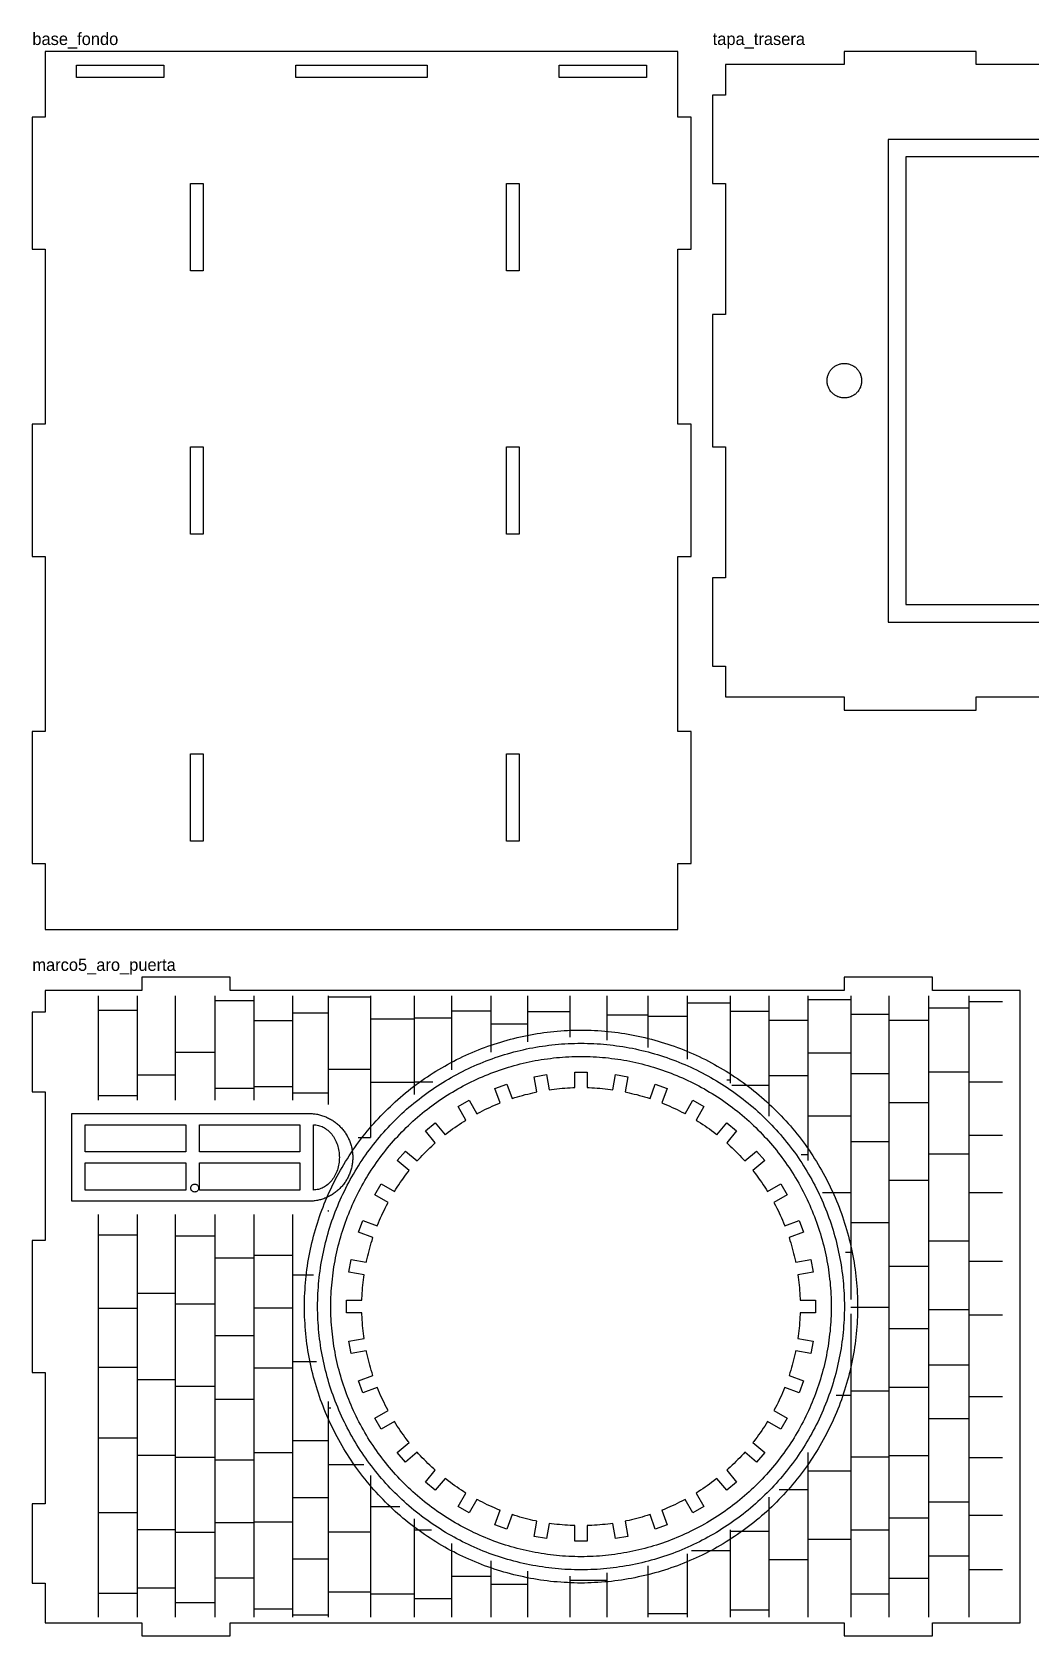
# Model space of a CAD drawing. Header units: millimetres. Extents: x 8 to 587, y 25 to 390.
# Drawn here: x 7.9 to 235.5, y 24.9 to 390.4 of the extents above; entities that cross this region are included whole.
import ezdxf

# ---------------------------------------------------------------- set-up
doc = ezdxf.new("R2010")
doc.units = ezdxf.units.MM
for name, color, linetype in [('CORTE', 1, 'Continuous'), ('ETIQUETAS', 3, 'Continuous'), ('GRABADO', 5, 'Continuous')]:
    doc.layers.add(name, color=color, linetype=linetype)

msp = doc.modelspace()

# ---------------------------------------------------------------- linework, layer by layer
at = {"layer": 'CORTE'}
for points in [[(10.94, 231.06), (7.94, 231.06), (7.94, 200.94), (10.94, 200.94), (10.94, 185.94), (155.06, 185.94), (155.06, 200.94), (158.06, 200.94), (158.06, 231.06), (155.06, 231.06), (155.06, 270.94), (158.06, 270.94), (158.06, 301.06), (155.06, 301.06), (155.06, 340.94), (158.06, 340.94), (158.06, 371.06), (155.06, 371.06), (155.06, 386.06), (10.94, 386.06), (10.94, 371.06), (7.94, 371.06), (7.94, 340.94), (10.94, 340.94), (10.94, 301.06), (7.94, 301.06), (7.94, 270.94), (10.94, 270.94), (10.94, 231.06)], [(18.06, 382.94), (37.94, 382.94), (37.94, 380.06), (18.06, 380.06), (18.06, 382.94)], [(97.94, 382.94), (97.94, 380.06), (68.06, 380.06), (68.06, 382.94), (97.94, 382.94)], [(147.94, 382.94), (147.94, 380.06), (128.06, 380.06), (128.06, 382.94), (147.94, 382.94)], [(44.06, 355.94), (46.94, 355.94), (46.94, 336.06), (44.06, 336.06), (44.06, 355.94)], [(116.06, 355.94), (118.94, 355.94), (118.94, 336.06), (116.06, 336.06), (116.06, 355.94)], [(193.19, 307.06), (193, 307.06), (192.81, 307.06), (192.61, 307.08), (192.42, 307.1), (192.23, 307.14), (192.04, 307.18), (191.86, 307.23), (191.67, 307.29), (191.49, 307.36), (191.32, 307.44), (191.14, 307.53), (190.97, 307.62), (190.81, 307.72), (190.65, 307.84), (190.5, 307.95), (190.35, 308.08), (190.21, 308.21), (190.08, 308.35), (189.95, 308.5), (189.84, 308.65), (189.72, 308.81), (189.62, 308.97), (189.53, 309.14), (189.44, 309.32), (189.36, 309.49), (189.29, 309.67), (189.23, 309.86), (189.18, 310.04), (189.14, 310.23), (189.1, 310.42), (189.08, 310.61), (189.06, 310.81), (189.06, 311), (189.06, 311.19), (189.08, 311.39), (189.1, 311.58), (189.14, 311.77), (189.18, 311.96), (189.23, 312.14), (189.29, 312.33), (189.36, 312.51), (189.44, 312.68), (189.53, 312.86), (189.62, 313.03), (189.72, 313.19), (189.84, 313.35), (189.95, 313.5), (190.08, 313.65), (190.21, 313.79), (190.35, 313.92), (190.5, 314.05), (190.65, 314.16), (190.81, 314.28), (190.97, 314.38), (191.14, 314.47), (191.32, 314.56), (191.49, 314.64), (191.67, 314.71), (191.86, 314.77), (192.04, 314.82), (192.23, 314.86), (192.42, 314.9), (192.61, 314.92), (192.81, 314.94), (193, 314.94), (193.19, 314.94), (193.39, 314.92), (193.58, 314.9), (193.77, 314.86), (193.96, 314.82), (194.14, 314.77), (194.33, 314.71), (194.51, 314.64), (194.68, 314.56), (194.86, 314.47), (195.03, 314.38), (195.19, 314.28), (195.35, 314.16), (195.5, 314.05), (195.65, 313.92), (195.79, 313.79), (195.92, 313.65), (196.05, 313.5), (196.16, 313.35), (196.28, 313.19), (196.38, 313.03), (196.47, 312.86), (196.56, 312.68), (196.64, 312.51), (196.71, 312.33), (196.77, 312.14), (196.82, 311.96), (196.86, 311.77), (196.9, 311.58), (196.92, 311.39), (196.94, 311.19), (196.94, 311), (196.94, 310.81), (196.92, 310.61), (196.9, 310.42), (196.86, 310.23), (196.82, 310.04), (196.77, 309.86), (196.71, 309.67), (196.64, 309.49), (196.56, 309.32), (196.47, 309.14), (196.38, 308.97), (196.28, 308.81), (196.16, 308.65), (196.05, 308.5), (195.92, 308.35), (195.79, 308.21), (195.65, 308.08), (195.5, 307.95), (195.35, 307.84), (195.19, 307.72), (195.03, 307.62), (194.86, 307.53), (194.68, 307.44), (194.51, 307.36), (194.33, 307.29), (194.14, 307.23), (193.96, 307.18), (193.77, 307.14), (193.58, 307.1), (193.39, 307.08), (193.19, 307.06)], [(44.06, 295.94), (46.94, 295.94), (46.94, 276.06), (44.06, 276.06), (44.06, 295.94)], [(116.06, 295.94), (118.94, 295.94), (118.94, 276.06), (116.06, 276.06), (116.06, 295.94)], [(44.06, 225.94), (46.94, 225.94), (46.94, 206.06), (44.06, 206.06), (44.06, 225.94)], [(116.06, 225.94), (118.94, 225.94), (118.94, 206.06), (116.06, 206.06), (116.06, 225.94)], [(7.94, 167.06), (7.94, 148.94), (10.94, 148.94), (10.94, 115.06), (7.94, 115.06), (7.94, 84.94), (10.94, 84.94), (10.94, 55.06), (7.94, 55.06), (7.94, 36.94), (10.94, 36.94), (10.94, 27.94), (32.94, 27.94), (32.94, 24.94), (53.06, 24.94), (53.06, 27.94), (192.94, 27.94), (192.94, 24.94), (213.06, 24.94), (213.06, 27.94), (233.06, 27.94), (233.06, 172.06), (213.06, 172.06), (213.06, 175.06), (192.94, 175.06), (192.94, 172.06), (53.06, 172.06), (53.06, 175.06), (32.94, 175.06), (32.94, 172.06), (10.94, 172.06), (10.94, 167.06), (7.94, 167.06)], [(129.94, 50.15), (129.33, 50.2), (128.72, 50.24), (128.11, 50.3), (127.5, 50.36), (126.89, 50.44), (126.28, 50.51), (125.75, 50.59), (125.14, 47.12), (122.3, 47.62), (122.91, 51.09), (122.66, 51.14), (122.06, 51.27), (121.46, 51.41), (120.87, 51.56), (120.27, 51.71), (119.68, 51.87), (119.09, 52.04), (118.5, 52.21), (117.92, 52.39), (117.28, 52.6), (116.08, 49.29), (113.37, 50.28), (114.57, 53.58), (114.46, 53.63), (113.89, 53.86), (113.32, 54.1), (112.76, 54.34), (112.2, 54.6), (111.65, 54.85), (111.1, 55.12), (110.55, 55.39), (110, 55.67), (109.46, 55.96), (109.29, 56.05), (107.53, 53), (105.03, 54.44), (106.79, 57.49), (106.28, 57.81), (105.77, 58.14), (105.25, 58.48), (104.75, 58.82), (104.24, 59.17), (103.75, 59.53), (103.25, 59.89), (102.76, 60.26), (102.28, 60.63), (102.02, 60.83), (99.75, 58.14), (97.55, 59.99), (99.81, 62.69), (99.46, 63), (99.01, 63.41), (98.56, 63.83), (98.12, 64.26), (97.69, 64.69), (97.26, 65.12), (96.83, 65.56), (96.41, 66.01), (96, 66.46), (95.69, 66.81), (92.99, 64.55), (91.14, 66.75), (93.83, 69.02), (93.63, 69.28), (93.26, 69.76), (92.89, 70.25), (92.53, 70.75), (92.17, 71.24), (91.82, 71.75), (91.48, 72.25), (91.14, 72.77), (90.81, 73.28), (90.49, 73.79), (87.44, 72.03), (86, 74.53), (89.05, 76.29), (88.96, 76.46), (88.67, 77), (88.39, 77.55), (88.12, 78.1), (87.85, 78.65), (87.6, 79.2), (87.34, 79.76), (87.1, 80.32), (86.86, 80.89), (86.63, 81.46), (86.58, 81.57), (83.28, 80.37), (82.29, 83.08), (85.6, 84.28), (85.39, 84.92), (85.21, 85.5), (85.04, 86.09), (84.87, 86.68), (84.71, 87.27), (84.56, 87.87), (84.41, 88.46), (84.27, 89.06), (84.14, 89.66), (84.09, 89.91), (80.62, 89.3), (80.12, 92.14), (83.59, 92.75), (83.51, 93.28), (83.44, 93.89), (83.36, 94.5), (83.3, 95.11), (83.24, 95.72), (83.2, 96.33), (83.15, 96.94), (83.12, 97.55), (83.09, 98.16), (83.08, 98.56), (79.56, 98.56), (79.56, 101.44), (83.08, 101.44), (83.09, 101.84), (83.12, 102.45), (83.15, 103.06), (83.2, 103.67), (83.24, 104.28), (83.3, 104.89), (83.36, 105.5), (83.44, 106.11), (83.51, 106.72), (83.59, 107.25), (80.12, 107.86), (80.62, 110.7), (84.09, 110.09), (84.14, 110.34), (84.27, 110.94), (84.41, 111.54), (84.56, 112.13), (84.71, 112.73), (84.87, 113.32), (85.04, 113.91), (85.21, 114.5), (85.39, 115.08), (85.6, 115.72), (82.29, 116.92), (83.28, 119.63), (86.58, 118.43), (86.63, 118.54), (86.86, 119.11), (87.1, 119.68), (87.34, 120.24), (87.6, 120.8), (87.85, 121.35), (88.12, 121.9), (88.39, 122.45), (88.67, 123), (88.96, 123.54), (89.05, 123.71), (86, 125.47), (87.44, 127.97), (90.49, 126.21), (90.81, 126.72), (91.14, 127.23), (91.48, 127.75), (91.82, 128.25), (92.17, 128.76), (92.53, 129.25), (92.89, 129.75), (93.26, 130.24), (93.63, 130.72), (93.83, 130.98), (91.14, 133.25), (92.99, 135.45), (95.69, 133.19), (96, 133.54), (96.41, 133.99), (96.83, 134.44), (97.26, 134.88), (97.69, 135.31), (98.12, 135.74), (98.56, 136.17), (99.01, 136.59), (99.46, 137), (99.81, 137.31), (97.55, 140.01), (99.75, 141.86), (102.02, 139.17), (102.28, 139.37), (102.76, 139.74), (103.25, 140.11), (103.75, 140.47), (104.24, 140.83), (104.75, 141.18), (105.25, 141.52), (105.77, 141.86), (106.28, 142.19), (106.79, 142.51), (105.03, 145.56), (107.53, 147), (109.29, 143.95), (109.46, 144.04), (110, 144.33), (110.55, 144.61), (111.1, 144.88), (111.65, 145.15), (112.2, 145.4), (112.76, 145.66), (113.32, 145.9), (113.89, 146.14), (114.46, 146.37), (114.57, 146.42), (113.37, 149.72), (116.08, 150.71), (117.28, 147.4), (117.92, 147.61), (118.5, 147.79), (119.09, 147.96), (119.68, 148.13), (120.27, 148.29), (120.87, 148.44), (121.46, 148.59), (122.06, 148.73), (122.66, 148.86), (122.91, 148.91), (122.3, 152.38), (125.14, 152.88), (125.75, 149.41), (126.28, 149.49), (126.89, 149.56), (127.5, 149.64), (128.11, 149.7), (128.72, 149.76), (129.33, 149.8), (129.94, 149.85), (130.55, 149.88), (131.16, 149.91), (131.56, 149.92), (131.56, 153.44), (134.44, 153.44), (134.44, 149.92), (134.84, 149.91), (135.45, 149.88), (136.06, 149.85), (136.67, 149.8), (137.28, 149.76), (137.89, 149.7), (138.5, 149.64), (139.11, 149.56), (139.72, 149.49), (140.25, 149.41), (140.86, 152.88), (143.7, 152.38), (143.09, 148.91), (143.34, 148.86), (143.94, 148.73), (144.54, 148.59), (145.13, 148.44), (145.73, 148.29), (146.32, 148.13), (146.91, 147.96), (147.5, 147.79), (148.08, 147.61), (148.72, 147.4), (149.92, 150.71), (152.63, 149.72), (151.43, 146.42), (151.54, 146.37), (152.11, 146.14), (152.68, 145.9), (153.24, 145.66), (153.8, 145.4), (154.35, 145.15), (154.9, 144.88), (155.45, 144.61), (156, 144.33), (156.54, 144.04), (156.71, 143.95), (158.47, 147), (160.97, 145.56), (159.21, 142.51), (159.72, 142.19), (160.23, 141.86), (160.75, 141.52), (161.25, 141.18), (161.76, 140.83), (162.25, 140.47), (162.75, 140.11), (163.24, 139.74), (163.72, 139.37), (163.98, 139.17), (166.25, 141.86), (168.45, 140.01), (166.19, 137.31), (166.54, 137), (166.99, 136.59), (167.44, 136.17), (167.88, 135.74), (168.31, 135.31), (168.74, 134.88), (169.17, 134.44), (169.59, 133.99), (170, 133.54), (170.31, 133.19), (173.01, 135.45), (174.86, 133.25), (172.17, 130.98), (172.37, 130.72), (172.74, 130.24), (173.11, 129.75), (173.47, 129.25), (173.83, 128.76), (174.18, 128.25), (174.52, 127.75), (174.86, 127.23), (175.19, 126.72), (175.51, 126.21), (178.56, 127.97), (180, 125.47), (176.95, 123.71), (177.04, 123.54), (177.33, 123), (177.61, 122.45), (177.88, 121.9), (178.15, 121.35), (178.4, 120.8), (178.66, 120.24), (178.9, 119.68), (179.14, 119.11), (179.37, 118.54), (179.42, 118.43), (182.72, 119.63), (183.71, 116.92), (180.4, 115.72), (180.61, 115.08), (180.79, 114.5), (180.96, 113.91), (181.13, 113.32), (181.29, 112.73), (181.44, 112.13), (181.59, 111.54), (181.73, 110.94), (181.86, 110.34), (181.91, 110.09), (185.38, 110.7), (185.88, 107.86), (182.41, 107.25), (182.49, 106.72), (182.56, 106.11), (182.64, 105.5), (182.7, 104.89), (182.76, 104.28), (182.8, 103.67), (182.85, 103.06), (182.88, 102.45), (182.91, 101.84), (182.92, 101.44), (186.44, 101.44), (186.44, 98.56), (182.92, 98.56), (182.91, 98.16), (182.88, 97.55), (182.85, 96.94), (182.8, 96.33), (182.76, 95.72), (182.7, 95.11), (182.64, 94.5), (182.56, 93.89), (182.49, 93.28), (182.41, 92.75), (185.88, 92.14), (185.38, 89.3), (181.91, 89.91), (181.86, 89.66), (181.73, 89.06), (181.59, 88.46), (181.44, 87.87), (181.29, 87.27), (181.13, 86.68), (180.96, 86.09), (180.79, 85.5), (180.61, 84.92), (180.4, 84.28), (183.71, 83.08), (182.72, 80.37), (179.42, 81.57), (179.37, 81.46), (179.14, 80.89), (178.9, 80.32), (178.66, 79.76), (178.4, 79.2), (178.15, 78.65), (177.88, 78.1), (177.61, 77.55), (177.33, 77), (177.04, 76.46), (176.95, 76.29), (180, 74.53), (178.56, 72.03), (175.51, 73.79), (175.19, 73.28), (174.86, 72.77), (174.52, 72.25), (174.18, 71.75), (173.83, 71.24), (173.47, 70.75), (173.11, 70.25), (172.74, 69.76), (172.37, 69.28), (172.17, 69.02), (174.86, 66.75), (173.01, 64.55), (170.31, 66.81), (170, 66.46), (169.59, 66.01), (169.17, 65.56), (168.74, 65.12), (168.31, 64.69), (167.88, 64.26), (167.44, 63.83), (166.99, 63.41), (166.54, 63), (166.19, 62.69), (168.45, 59.99), (166.25, 58.14), (163.98, 60.83), (163.72, 60.63), (163.24, 60.26), (162.75, 59.89), (162.25, 59.53), (161.76, 59.17), (161.25, 58.82), (160.75, 58.48), (160.23, 58.14), (159.72, 57.81), (159.21, 57.49), (160.97, 54.44), (158.47, 53), (156.71, 56.05), (156.54, 55.96), (156, 55.67), (155.45, 55.39), (154.9, 55.12), (154.35, 54.85), (153.8, 54.6), (153.24, 54.34), (152.68, 54.1), (152.11, 53.86), (151.54, 53.63), (151.43, 53.58), (152.63, 50.28), (149.92, 49.29), (148.72, 52.6), (148.08, 52.39), (147.5, 52.21), (146.91, 52.04), (146.32, 51.87), (145.73, 51.71), (145.13, 51.56), (144.54, 51.41), (143.94, 51.27), (143.34, 51.14), (143.09, 51.09), (143.7, 47.62), (140.86, 47.12), (140.25, 50.59), (139.72, 50.51), (139.11, 50.44), (138.5, 50.36), (137.89, 50.3), (137.28, 50.24), (136.67, 50.2), (136.06, 50.15), (135.45, 50.12), (134.84, 50.09), (134.44, 50.08), (134.44, 46.56), (131.56, 46.56), (131.56, 50.08), (131.16, 50.09), (130.55, 50.12), (129.94, 50.15)], [(20.06, 141.44), (42.94, 141.44), (42.94, 135.26), (20.06, 135.26), (20.06, 141.44)], [(68.94, 141.44), (68.94, 135.26), (46.06, 135.26), (46.06, 141.44), (68.94, 141.44)], [(72.87, 141.36), (73.16, 141.3), (73.44, 141.22), (73.72, 141.12), (74, 141.01), (74.27, 140.88), (74.53, 140.73), (74.8, 140.56), (75.05, 140.38), (75.29, 140.19), (75.53, 139.98), (75.76, 139.76), (75.98, 139.52), (76.2, 139.27), (76.4, 139), (76.59, 138.73), (76.77, 138.44), (76.94, 138.14), (77.09, 137.83), (77.24, 137.51), (77.37, 137.19), (77.49, 136.85), (77.59, 136.51), (77.68, 136.16), (77.76, 135.81), (77.83, 135.45), (77.88, 135.09), (77.91, 134.73), (77.93, 134.37), (77.94, 134), (77.93, 133.63), (77.91, 133.27), (77.88, 132.91), (77.83, 132.55), (77.76, 132.19), (77.68, 131.84), (77.59, 131.49), (77.49, 131.15), (77.37, 130.81), (77.24, 130.49), (77.09, 130.17), (76.94, 129.86), (76.77, 129.56), (76.59, 129.27), (76.4, 129), (76.2, 128.73), (75.98, 128.48), (75.76, 128.24), (75.53, 128.02), (75.29, 127.81), (75.05, 127.62), (74.8, 127.44), (74.53, 127.27), (74.27, 127.12), (74, 126.99), (73.72, 126.88), (73.44, 126.78), (73.16, 126.7), (72.87, 126.64), (72.58, 126.6), (72.29, 126.57), (72.06, 126.56), (72.06, 141.44), (72.29, 141.43), (72.58, 141.4), (72.87, 141.36)], [(42.94, 132.74), (42.94, 126.56), (20.06, 126.56), (20.06, 132.74), (42.94, 132.74)], [(46.06, 132.74), (68.94, 132.74), (68.94, 126.56), (46.06, 126.56), (46.06, 132.74)]]:
    msp.add_lwpolyline(points, close=True, dxfattribs=at)
msp.add_lwpolyline([(272.94, 383.06), (223.06, 383.06), (223.06, 386.06), (192.94, 386.06), (192.94, 383.06), (192.94, 383.06), (165.94, 383.06), (165.94, 376.06), (162.94, 376.06), (162.94, 355.94), (165.94, 355.94), (165.94, 326.06), (162.94, 326.06), (162.94, 295.94), (165.94, 295.94), (165.94, 266.06), (162.94, 266.06), (162.94, 245.94), (165.94, 245.94), (165.94, 238.94), (192.94, 238.94), (192.94, 235.94), (223.06, 235.94), (223.06, 238.94), (272.94, 238.94)], dxfattribs=at)
at = {"layer": 'GRABADO'}
for points in [[(203, 256), (403, 256), (403, 366), (203, 366), (203, 256)], [(207, 260), (399, 260), (399, 362), (207, 362), (207, 260)], [(23, 170.8), (23, 147)], [(31.9, 170.8), (31.9, 147)], [(40.51, 170.8), (40.51, 147)], [(49.57, 170.8), (49.57, 147)], [(49.57, 169.77), (58.48, 169.77)], [(58.48, 170.8), (58.48, 147)], [(67.28, 170.8), (67.28, 147)], [(75.43, 170.8), (75.43, 146.08)], [(75.43, 170.58), (85.02, 170.58)], [(85.02, 170.8), (85.02, 138.5)], [(94.97, 170.8), (94.97, 148.34)], [(103.48, 170.8), (103.48, 153.97)], [(112.45, 170.8), (112.45, 157.97)], [(120.84, 170.8), (120.84, 160.31)], [(130.49, 170.8), (130.49, 161.43)], [(138.9, 170.8), (138.9, 160.71)], [(148.21, 170.8), (148.21, 159.07)], [(157.18, 170.8), (157.18, 156.38)], [(157.18, 169.19), (167.01, 169.19)], [(167.01, 170.8), (167.01, 150.91)], [(175.77, 170.8), (175.77, 143.42)], [(184.65, 170.8), (184.65, 133.25)], [(184.65, 169.95), (194.49, 169.95)], [(194.49, 170.8), (194.49, 101.64)], [(203.15, 170.8), (203.15, 29.2)], [(212.14, 170.8), (212.14, 29.2)], [(221.39, 170.8), (221.39, 29.2)], [(221.39, 169.53), (229, 169.53)], [(23, 167.52), (31.9, 167.52)], [(58.48, 165.23), (67.28, 165.23)], [(67.28, 166.96), (75.43, 166.96)], [(85.02, 165.57), (94.97, 165.57)], [(94.97, 165.82), (103.48, 165.82)], [(103.48, 167.4), (112.45, 167.4)], [(120.84, 167.23), (130.49, 167.23)], [(138.9, 166.47), (148.21, 166.47)], [(148.21, 166.16), (157.18, 166.16)], [(167.01, 167.34), (175.77, 167.34)], [(175.77, 165.29), (184.65, 165.29)], [(194.49, 166.67), (203.15, 166.67)], [(203.15, 165.3), (212.14, 165.3)], [(212.14, 168.05), (221.39, 168.05)], [(133, 37), (132.23, 37), (131.45, 37.02), (130.68, 37.04), (129.91, 37.08), (129.14, 37.12), (128.37, 37.17), (127.59, 37.23), (126.82, 37.3), (126.06, 37.38), (125.29, 37.47), (124.52, 37.57), (123.76, 37.68), (122.99, 37.8), (122.23, 37.93), (121.47, 38.06), (120.71, 38.21), (119.95, 38.37), (119.2, 38.53), (118.44, 38.7), (117.69, 38.89), (116.94, 39.08), (116.2, 39.28), (115.45, 39.49), (114.71, 39.71), (113.97, 39.94), (113.24, 40.18), (112.51, 40.43), (111.78, 40.68), (111.05, 40.95), (110.33, 41.22), (109.61, 41.5), (108.89, 41.8), (108.18, 42.1), (107.47, 42.4), (106.76, 42.72), (106.06, 43.05), (105.37, 43.38), (104.67, 43.73), (103.99, 44.08), (103.3, 44.44), (102.62, 44.81), (101.95, 45.18), (101.28, 45.57), (100.61, 45.96), (99.95, 46.36), (99.3, 46.77), (98.64, 47.19), (98, 47.62), (97.36, 48.05), (96.72, 48.49), (96.09, 48.94), (95.47, 49.4), (94.85, 49.86), (94.24, 50.33), (93.63, 50.81), (93.03, 51.3), (92.44, 51.79), (91.85, 52.3), (91.27, 52.8), (90.69, 53.32), (90.12, 53.84), (89.56, 54.37), (89, 54.91), (88.45, 55.45), (87.91, 56), (87.37, 56.56), (86.84, 57.12), (86.32, 57.69), (85.8, 58.27), (85.3, 58.85), (84.79, 59.44), (84.3, 60.03), (83.81, 60.63), (83.33, 61.24), (82.86, 61.85), (82.4, 62.47), (81.94, 63.09), (81.49, 63.72), (81.05, 64.36), (80.62, 65), (80.19, 65.64), (79.77, 66.3), (79.36, 66.95), (78.96, 67.61), (78.57, 68.28), (78.18, 68.95), (77.81, 69.62), (77.44, 70.3), (77.08, 70.99), (76.73, 71.67), (76.38, 72.37), (76.05, 73.06), (75.72, 73.76), (75.4, 74.47), (75.1, 75.18), (74.8, 75.89), (74.5, 76.61), (74.22, 77.33), (73.95, 78.05), (73.68, 78.78), (73.43, 79.51), (73.18, 80.24), (72.94, 80.97), (72.71, 81.71), (72.49, 82.45), (72.28, 83.2), (72.08, 83.94), (71.89, 84.69), (71.7, 85.44), (71.53, 86.2), (71.37, 86.95), (71.21, 87.71), (71.06, 88.47), (70.93, 89.23), (70.8, 89.99), (70.68, 90.76), (70.57, 91.52), (70.47, 92.29), (70.38, 93.06), (70.3, 93.82), (70.23, 94.59), (70.17, 95.37), (70.12, 96.14), (70.08, 96.91), (70.04, 97.68), (70.02, 98.45), (70, 99.23), (70, 100), (70, 100.77), (70.02, 101.55), (70.04, 102.32), (70.08, 103.09), (70.12, 103.86), (70.17, 104.63), (70.23, 105.41), (70.3, 106.18), (70.38, 106.94), (70.47, 107.71), (70.57, 108.48), (70.68, 109.24), (70.8, 110.01), (70.93, 110.77), (71.06, 111.53), (71.21, 112.29), (71.37, 113.05), (71.53, 113.8), (71.7, 114.56), (71.89, 115.31), (72.08, 116.06), (72.28, 116.8), (72.49, 117.55), (72.71, 118.29), (72.94, 119.03), (73.18, 119.76), (73.43, 120.49), (73.68, 121.22), (73.95, 121.95), (74.22, 122.67), (74.5, 123.39), (74.8, 124.11), (75.1, 124.82), (75.4, 125.53), (75.72, 126.24), (76.05, 126.94), (76.38, 127.63), (76.73, 128.33), (77.08, 129.01), (77.44, 129.7), (77.81, 130.38), (78.18, 131.05), (78.57, 131.72), (78.96, 132.39), (79.36, 133.05), (79.77, 133.7), (80.19, 134.36), (80.62, 135), (81.05, 135.64), (81.49, 136.28), (81.94, 136.91), (82.4, 137.53), (82.86, 138.15), (83.33, 138.76), (83.81, 139.37), (84.3, 139.97), (84.79, 140.56), (85.3, 141.15), (85.8, 141.73), (86.32, 142.31), (86.84, 142.88), (87.37, 143.44), (87.91, 144), (88.45, 144.55), (89, 145.09), (89.56, 145.63), (90.12, 146.16), (90.69, 146.68), (91.27, 147.2), (91.85, 147.7), (92.44, 148.21), (93.03, 148.7), (93.63, 149.19), (94.24, 149.67), (94.85, 150.14), (95.47, 150.6), (96.09, 151.06), (96.72, 151.51), (97.36, 151.95), (98, 152.38), (98.64, 152.81), (99.3, 153.23), (99.95, 153.64), (100.61, 154.04), (101.28, 154.43), (101.95, 154.82), (102.62, 155.19), (103.3, 155.56), (103.99, 155.92), (104.67, 156.27), (105.37, 156.62), (106.06, 156.95), (106.76, 157.28), (107.47, 157.6), (108.18, 157.9), (108.89, 158.2), (109.61, 158.5), (110.33, 158.78), (111.05, 159.05), (111.78, 159.32), (112.51, 159.57), (113.24, 159.82), (113.97, 160.06), (114.71, 160.29), (115.45, 160.51), (116.2, 160.72), (116.94, 160.92), (117.69, 161.11), (118.44, 161.3), (119.2, 161.47), (119.95, 161.63), (120.71, 161.79), (121.47, 161.94), (122.23, 162.07), (122.99, 162.2), (123.76, 162.32), (124.52, 162.43), (125.29, 162.53), (126.06, 162.62), (126.82, 162.7), (127.59, 162.77), (128.37, 162.83), (129.14, 162.88), (129.91, 162.92), (130.68, 162.96), (131.45, 162.98), (132.23, 163), (133, 163), (133.77, 163), (134.55, 162.98), (135.32, 162.96), (136.09, 162.92), (136.86, 162.88), (137.63, 162.83), (138.41, 162.77), (139.18, 162.7), (139.94, 162.62), (140.71, 162.53), (141.48, 162.43), (142.24, 162.32), (143.01, 162.2), (143.77, 162.07), (144.53, 161.94), (145.29, 161.79), (146.05, 161.63), (146.8, 161.47), (147.56, 161.3), (148.31, 161.11), (149.06, 160.92), (149.8, 160.72), (150.55, 160.51), (151.29, 160.29), (152.03, 160.06), (152.76, 159.82), (153.49, 159.57), (154.22, 159.32), (154.95, 159.05), (155.67, 158.78), (156.39, 158.5), (157.11, 158.2), (157.82, 157.9), (158.53, 157.6), (159.24, 157.28), (159.94, 156.95), (160.63, 156.62), (161.33, 156.27), (162.01, 155.92), (162.7, 155.56), (163.38, 155.19), (164.05, 154.82), (164.72, 154.43), (165.39, 154.04), (166.05, 153.64), (166.7, 153.23), (167.36, 152.81), (168, 152.38), (168.64, 151.95), (169.28, 151.51), (169.91, 151.06), (170.53, 150.6), (171.15, 150.14), (171.76, 149.67), (172.37, 149.19), (172.97, 148.7), (173.56, 148.21), (174.15, 147.7), (174.73, 147.2), (175.31, 146.68), (175.88, 146.16), (176.44, 145.63), (177, 145.09), (177.55, 144.55), (178.09, 144), (178.63, 143.44), (179.16, 142.88), (179.68, 142.31), (180.2, 141.73), (180.7, 141.15), (181.21, 140.56), (181.7, 139.97), (182.19, 139.37), (182.67, 138.76), (183.14, 138.15), (183.6, 137.53), (184.06, 136.91), (184.51, 136.28), (184.95, 135.64), (185.38, 135), (185.81, 134.36), (186.23, 133.7), (186.64, 133.05), (187.04, 132.39), (187.43, 131.72), (187.82, 131.05), (188.19, 130.38), (188.56, 129.7), (188.92, 129.01), (189.27, 128.33), (189.62, 127.63), (189.95, 126.94), (190.28, 126.24), (190.6, 125.53), (190.9, 124.82), (191.2, 124.11), (191.5, 123.39), (191.78, 122.67), (192.05, 121.95), (192.32, 121.22), (192.57, 120.49), (192.82, 119.76), (193.06, 119.03), (193.29, 118.29), (193.51, 117.55), (193.72, 116.8), (193.92, 116.06), (194.11, 115.31), (194.3, 114.56), (194.47, 113.8), (194.63, 113.05), (194.79, 112.29), (194.94, 111.53), (195.07, 110.77), (195.2, 110.01), (195.32, 109.24), (195.43, 108.48), (195.53, 107.71), (195.62, 106.94), (195.7, 106.18), (195.77, 105.41), (195.83, 104.63), (195.88, 103.86), (195.92, 103.09), (195.96, 102.32), (195.98, 101.55), (196, 100.77), (196, 100), (196, 99.23), (195.98, 98.45), (195.96, 97.68), (195.92, 96.91), (195.88, 96.14), (195.83, 95.37), (195.77, 94.59), (195.7, 93.82), (195.62, 93.06), (195.53, 92.29), (195.43, 91.52), (195.32, 90.76), (195.2, 89.99), (195.07, 89.23), (194.94, 88.47), (194.79, 87.71), (194.63, 86.95), (194.47, 86.2), (194.3, 85.44), (194.11, 84.69), (193.92, 83.94), (193.72, 83.2), (193.51, 82.45), (193.29, 81.71), (193.06, 80.97), (192.82, 80.24), (192.57, 79.51), (192.32, 78.78), (192.05, 78.05), (191.78, 77.33), (191.5, 76.61), (191.2, 75.89), (190.9, 75.18), (190.6, 74.47), (190.28, 73.76), (189.95, 73.06), (189.62, 72.37), (189.27, 71.67), (188.92, 70.99), (188.56, 70.3), (188.19, 69.62), (187.82, 68.95), (187.43, 68.28), (187.04, 67.61), (186.64, 66.95), (186.23, 66.3), (185.81, 65.64), (185.38, 65), (184.95, 64.36), (184.51, 63.72), (184.06, 63.09), (183.6, 62.47), (183.14, 61.85), (182.67, 61.24), (182.19, 60.63), (181.7, 60.03), (181.21, 59.44), (180.7, 58.85), (180.2, 58.27), (179.68, 57.69), (179.16, 57.12), (178.63, 56.56), (178.09, 56), (177.55, 55.45), (177, 54.91), (176.44, 54.37), (175.88, 53.84), (175.31, 53.32), (174.73, 52.8), (174.15, 52.3), (173.56, 51.79), (172.97, 51.3), (172.37, 50.81), (171.76, 50.33), (171.15, 49.86), (170.53, 49.4), (169.91, 48.94), (169.28, 48.49), (168.64, 48.05), (168, 47.62), (167.36, 47.19), (166.7, 46.77), (166.05, 46.36), (165.39, 45.96), (164.72, 45.57), (164.05, 45.18), (163.38, 44.81), (162.7, 44.44), (162.01, 44.08), (161.33, 43.73), (160.63, 43.38), (159.94, 43.05), (159.24, 42.72), (158.53, 42.4), (157.82, 42.1), (157.11, 41.8), (156.39, 41.5), (155.67, 41.22), (154.95, 40.95), (154.22, 40.68), (153.49, 40.43), (152.76, 40.18), (152.03, 39.94), (151.29, 39.71), (150.55, 39.49), (149.8, 39.28), (149.06, 39.08), (148.31, 38.89), (147.56, 38.7), (146.8, 38.53), (146.05, 38.37), (145.29, 38.21), (144.53, 38.06), (143.77, 37.93), (143.01, 37.8), (142.24, 37.68), (141.48, 37.57), (140.71, 37.47), (139.94, 37.38), (139.18, 37.3), (138.41, 37.23), (137.63, 37.17), (136.86, 37.12), (136.09, 37.08), (135.32, 37.04), (134.55, 37.02), (133.77, 37), (133, 37)], [(112.45, 164.4), (120.84, 164.4)], [(40.51, 158), (49.57, 158)], [(133, 40), (132.26, 40), (131.53, 40.02), (130.79, 40.04), (130.06, 40.07), (129.32, 40.11), (128.59, 40.16), (127.85, 40.22), (127.12, 40.29), (126.39, 40.37), (125.66, 40.45), (124.93, 40.55), (124.2, 40.65), (123.47, 40.76), (122.74, 40.88), (122.02, 41.01), (121.29, 41.15), (120.57, 41.3), (119.85, 41.46), (119.14, 41.62), (118.42, 41.8), (117.71, 41.98), (117, 42.17), (116.29, 42.37), (115.58, 42.58), (114.88, 42.8), (114.18, 43.03), (113.48, 43.26), (112.79, 43.51), (112.09, 43.76), (111.41, 44.02), (110.72, 44.29), (110.04, 44.57), (109.36, 44.85), (108.69, 45.15), (108.01, 45.45), (107.35, 45.76), (106.68, 46.08), (106.02, 46.41), (105.37, 46.74), (104.72, 47.08), (104.07, 47.44), (103.43, 47.79), (102.79, 48.16), (102.15, 48.54), (101.52, 48.92), (100.9, 49.31), (100.28, 49.71), (99.67, 50.11), (99.06, 50.52), (98.45, 50.94), (97.85, 51.37), (97.26, 51.81), (96.67, 52.25), (96.09, 52.7), (95.51, 53.16), (94.94, 53.62), (94.37, 54.09), (93.81, 54.57), (93.26, 55.05), (92.71, 55.54), (92.16, 56.04), (91.63, 56.55), (91.1, 57.06), (90.57, 57.57), (90.06, 58.1), (89.55, 58.63), (89.04, 59.16), (88.54, 59.71), (88.05, 60.26), (87.57, 60.81), (87.09, 61.37), (86.62, 61.94), (86.16, 62.51), (85.7, 63.09), (85.25, 63.67), (84.81, 64.26), (84.37, 64.85), (83.94, 65.45), (83.52, 66.06), (83.11, 66.67), (82.71, 67.28), (82.31, 67.9), (81.92, 68.52), (81.54, 69.15), (81.16, 69.79), (80.79, 70.43), (80.44, 71.07), (80.08, 71.72), (79.74, 72.37), (79.41, 73.02), (79.08, 73.68), (78.76, 74.35), (78.45, 75.01), (78.15, 75.69), (77.85, 76.36), (77.57, 77.04), (77.29, 77.72), (77.02, 78.41), (76.76, 79.09), (76.51, 79.79), (76.26, 80.48), (76.03, 81.18), (75.8, 81.88), (75.58, 82.58), (75.37, 83.29), (75.17, 84), (74.98, 84.71), (74.8, 85.42), (74.62, 86.14), (74.46, 86.85), (74.3, 87.57), (74.15, 88.29), (74.01, 89.02), (73.88, 89.74), (73.76, 90.47), (73.65, 91.2), (73.55, 91.93), (73.45, 92.66), (73.37, 93.39), (73.29, 94.12), (73.22, 94.85), (73.16, 95.59), (73.11, 96.32), (73.07, 97.06), (73.04, 97.79), (73.02, 98.53), (73, 99.26), (73, 100), (73, 100.74), (73.02, 101.47), (73.04, 102.21), (73.07, 102.94), (73.11, 103.68), (73.16, 104.41), (73.22, 105.15), (73.29, 105.88), (73.37, 106.61), (73.45, 107.34), (73.55, 108.07), (73.65, 108.8), (73.76, 109.53), (73.88, 110.26), (74.01, 110.98), (74.15, 111.71), (74.3, 112.43), (74.46, 113.15), (74.62, 113.86), (74.8, 114.58), (74.98, 115.29), (75.17, 116), (75.37, 116.71), (75.58, 117.42), (75.8, 118.12), (76.03, 118.82), (76.26, 119.52), (76.51, 120.21), (76.76, 120.91), (77.02, 121.59), (77.29, 122.28), (77.57, 122.96), (77.85, 123.64), (78.15, 124.31), (78.45, 124.99), (78.76, 125.65), (79.08, 126.32), (79.41, 126.98), (79.74, 127.63), (80.08, 128.28), (80.44, 128.93), (80.79, 129.57), (81.16, 130.21), (81.54, 130.85), (81.92, 131.48), (82.31, 132.1), (82.71, 132.72), (83.11, 133.33), (83.52, 133.94), (83.94, 134.55), (84.37, 135.15), (84.81, 135.74), (85.25, 136.33), (85.7, 136.91), (86.16, 137.49), (86.62, 138.06), (87.09, 138.63), (87.57, 139.19), (88.05, 139.74), (88.54, 140.29), (89.04, 140.84), (89.55, 141.37), (90.06, 141.9), (90.57, 142.43), (91.1, 142.94), (91.63, 143.45), (92.16, 143.96), (92.71, 144.46), (93.26, 144.95), (93.81, 145.43), (94.37, 145.91), (94.94, 146.38), (95.51, 146.84), (96.09, 147.3), (96.67, 147.75), (97.26, 148.19), (97.85, 148.63), (98.45, 149.06), (99.06, 149.48), (99.67, 149.89), (100.28, 150.29), (100.9, 150.69), (101.52, 151.08), (102.15, 151.46), (102.79, 151.84), (103.43, 152.21), (104.07, 152.56), (104.72, 152.92), (105.37, 153.26), (106.02, 153.59), (106.68, 153.92), (107.35, 154.24), (108.01, 154.55), (108.69, 154.85), (109.36, 155.15), (110.04, 155.43), (110.72, 155.71), (111.41, 155.98), (112.09, 156.24), (112.79, 156.49), (113.48, 156.74), (114.18, 156.97), (114.88, 157.2), (115.58, 157.42), (116.29, 157.63), (117, 157.83), (117.71, 158.02), (118.42, 158.2), (119.14, 158.38), (119.85, 158.54), (120.57, 158.7), (121.29, 158.85), (122.02, 158.99), (122.74, 159.12), (123.47, 159.24), (124.2, 159.35), (124.93, 159.45), (125.66, 159.55), (126.39, 159.63), (127.12, 159.71), (127.85, 159.78), (128.59, 159.84), (129.32, 159.89), (130.06, 159.93), (130.79, 159.96), (131.53, 159.98), (132.26, 160), (133, 160), (133.74, 160), (134.47, 159.98), (135.21, 159.96), (135.94, 159.93), (136.68, 159.89), (137.41, 159.84), (138.15, 159.78), (138.88, 159.71), (139.61, 159.63), (140.34, 159.55), (141.07, 159.45), (141.8, 159.35), (142.53, 159.24), (143.26, 159.12), (143.98, 158.99), (144.71, 158.85), (145.43, 158.7), (146.15, 158.54), (146.86, 158.38), (147.58, 158.2), (148.29, 158.02), (149, 157.83), (149.71, 157.63), (150.42, 157.42), (151.12, 157.2), (151.82, 156.97), (152.52, 156.74), (153.21, 156.49), (153.91, 156.24), (154.59, 155.98), (155.28, 155.71), (155.96, 155.43), (156.64, 155.15), (157.31, 154.85), (157.99, 154.55), (158.65, 154.24), (159.32, 153.92), (159.98, 153.59), (160.63, 153.26), (161.28, 152.92), (161.93, 152.56), (162.57, 152.21), (163.21, 151.84), (163.85, 151.46), (164.48, 151.08), (165.1, 150.69), (165.72, 150.29), (166.33, 149.89), (166.94, 149.48), (167.55, 149.06), (168.15, 148.63), (168.74, 148.19), (169.33, 147.75), (169.91, 147.3), (170.49, 146.84), (171.06, 146.38), (171.63, 145.91), (172.19, 145.43), (172.74, 144.95), (173.29, 144.46), (173.84, 143.96), (174.37, 143.45), (174.9, 142.94), (175.43, 142.43), (175.94, 141.9), (176.45, 141.37), (176.96, 140.84), (177.46, 140.29), (177.95, 139.74), (178.43, 139.19), (178.91, 138.63), (179.38, 138.06), (179.84, 137.49), (180.3, 136.91), (180.75, 136.33), (181.19, 135.74), (181.63, 135.15), (182.06, 134.55), (182.48, 133.94), (182.89, 133.33), (183.29, 132.72), (183.69, 132.1), (184.08, 131.48), (184.46, 130.85), (184.84, 130.21), (185.21, 129.57), (185.56, 128.93), (185.92, 128.28), (186.26, 127.63), (186.59, 126.98), (186.92, 126.32), (187.24, 125.65), (187.55, 124.99), (187.85, 124.31), (188.15, 123.64), (188.43, 122.96), (188.71, 122.28), (188.98, 121.59), (189.24, 120.91), (189.49, 120.21), (189.74, 119.52), (189.97, 118.82), (190.2, 118.12), (190.42, 117.42), (190.63, 116.71), (190.83, 116), (191.02, 115.29), (191.2, 114.58), (191.38, 113.86), (191.54, 113.15), (191.7, 112.43), (191.85, 111.71), (191.99, 110.98), (192.12, 110.26), (192.24, 109.53), (192.35, 108.8), (192.45, 108.07), (192.55, 107.34), (192.63, 106.61), (192.71, 105.88), (192.78, 105.15), (192.84, 104.41), (192.89, 103.68), (192.93, 102.94), (192.96, 102.21), (192.98, 101.47), (193, 100.74), (193, 100), (193, 99.26), (192.98, 98.53), (192.96, 97.79), (192.93, 97.06), (192.89, 96.32), (192.84, 95.59), (192.78, 94.85), (192.71, 94.12), (192.63, 93.39), (192.55, 92.66), (192.45, 91.93), (192.35, 91.2), (192.24, 90.47), (192.12, 89.74), (191.99, 89.02), (191.85, 88.29), (191.7, 87.57), (191.54, 86.85), (191.38, 86.14), (191.2, 85.42), (191.02, 84.71), (190.83, 84), (190.63, 83.29), (190.42, 82.58), (190.2, 81.88), (189.97, 81.18), (189.74, 80.48), (189.49, 79.79), (189.24, 79.09), (188.98, 78.41), (188.71, 77.72), (188.43, 77.04), (188.15, 76.36), (187.85, 75.69), (187.55, 75.01), (187.24, 74.35), (186.92, 73.68), (186.59, 73.02), (186.26, 72.37), (185.92, 71.72), (185.56, 71.07), (185.21, 70.43), (184.84, 69.79), (184.46, 69.15), (184.08, 68.52), (183.69, 67.9), (183.29, 67.28), (182.89, 66.67), (182.48, 66.06), (182.06, 65.45), (181.63, 64.85), (181.19, 64.26), (180.75, 63.67), (180.3, 63.09), (179.84, 62.51), (179.38, 61.94), (178.91, 61.37), (178.43, 60.81), (177.95, 60.26), (177.46, 59.71), (176.96, 59.16), (176.45, 58.63), (175.94, 58.1), (175.43, 57.57), (174.9, 57.06), (174.37, 56.55), (173.84, 56.04), (173.29, 55.54), (172.74, 55.05), (172.19, 54.57), (171.63, 54.09), (171.06, 53.62), (170.49, 53.16), (169.91, 52.7), (169.33, 52.25), (168.74, 51.81), (168.15, 51.37), (167.55, 50.94), (166.94, 50.52), (166.33, 50.11), (165.72, 49.71), (165.1, 49.31), (164.48, 48.92), (163.85, 48.54), (163.21, 48.16), (162.57, 47.79), (161.93, 47.44), (161.28, 47.08), (160.63, 46.74), (159.98, 46.41), (159.32, 46.08), (158.65, 45.76), (157.99, 45.45), (157.31, 45.15), (156.64, 44.85), (155.96, 44.57), (155.28, 44.29), (154.59, 44.02), (153.91, 43.76), (153.21, 43.51), (152.52, 43.26), (151.82, 43.03), (151.12, 42.8), (150.42, 42.58), (149.71, 42.37), (149, 42.17), (148.29, 41.98), (147.58, 41.8), (146.86, 41.62), (146.15, 41.46), (145.43, 41.3), (144.71, 41.15), (143.98, 41.01), (143.26, 40.88), (142.53, 40.76), (141.8, 40.65), (141.07, 40.55), (140.34, 40.45), (139.61, 40.37), (138.88, 40.29), (138.15, 40.22), (137.41, 40.16), (136.68, 40.11), (135.94, 40.07), (135.21, 40.04), (134.47, 40.02), (133.74, 40), (133, 40)], [(184.65, 157.86), (194.49, 157.86)], [(75.43, 154.1), (85.02, 154.1)], [(133, 43), (132.3, 43), (131.6, 43.02), (130.9, 43.04), (130.2, 43.07), (129.5, 43.11), (128.81, 43.15), (128.11, 43.21), (127.41, 43.27), (126.72, 43.35), (126.02, 43.43), (125.33, 43.52), (124.64, 43.62), (123.95, 43.72), (123.26, 43.84), (122.57, 43.96), (121.88, 44.1), (121.19, 44.24), (120.51, 44.38), (119.83, 44.54), (119.15, 44.71), (118.47, 44.88), (117.8, 45.06), (117.12, 45.26), (116.45, 45.45), (115.79, 45.66), (115.12, 45.88), (114.46, 46.1), (113.8, 46.33), (113.14, 46.57), (112.49, 46.82), (111.83, 47.08), (111.19, 47.34), (110.54, 47.61), (109.9, 47.89), (109.26, 48.18), (108.63, 48.47), (108, 48.78), (107.37, 49.09), (106.75, 49.4), (106.13, 49.73), (105.52, 50.06), (104.9, 50.41), (104.3, 50.75), (103.7, 51.11), (103.1, 51.47), (102.51, 51.84), (101.92, 52.22), (101.33, 52.61), (100.75, 53), (100.18, 53.4), (99.61, 53.8), (99.05, 54.22), (98.49, 54.64), (97.93, 55.06), (97.38, 55.5), (96.84, 55.94), (96.3, 56.39), (95.77, 56.84), (95.24, 57.3), (94.72, 57.77), (94.21, 58.24), (93.7, 58.72), (93.19, 59.2), (92.69, 59.69), (92.2, 60.19), (91.72, 60.7), (91.24, 61.21), (90.77, 61.72), (90.3, 62.24), (89.84, 62.77), (89.39, 63.3), (88.94, 63.84), (88.5, 64.38), (88.06, 64.93), (87.64, 65.49), (87.22, 66.05), (86.8, 66.61), (86.4, 67.18), (86, 67.75), (85.61, 68.33), (85.22, 68.92), (84.84, 69.51), (84.47, 70.1), (84.11, 70.7), (83.75, 71.3), (83.41, 71.9), (83.06, 72.52), (82.73, 73.13), (82.4, 73.75), (82.09, 74.37), (81.78, 75), (81.47, 75.63), (81.18, 76.26), (80.89, 76.9), (80.61, 77.54), (80.34, 78.19), (80.08, 78.83), (79.82, 79.49), (79.57, 80.14), (79.33, 80.8), (79.1, 81.46), (78.88, 82.12), (78.66, 82.79), (78.45, 83.45), (78.26, 84.12), (78.06, 84.8), (77.88, 85.47), (77.71, 86.15), (77.54, 86.83), (77.38, 87.51), (77.24, 88.19), (77.1, 88.88), (76.96, 89.57), (76.84, 90.26), (76.72, 90.95), (76.62, 91.64), (76.52, 92.33), (76.43, 93.02), (76.35, 93.72), (76.27, 94.41), (76.21, 95.11), (76.15, 95.81), (76.11, 96.5), (76.07, 97.2), (76.04, 97.9), (76.02, 98.6), (76, 99.3), (76, 100), (76, 100.7), (76.02, 101.4), (76.04, 102.1), (76.07, 102.8), (76.11, 103.5), (76.15, 104.19), (76.21, 104.89), (76.27, 105.59), (76.35, 106.28), (76.43, 106.98), (76.52, 107.67), (76.62, 108.36), (76.72, 109.05), (76.84, 109.74), (76.96, 110.43), (77.1, 111.12), (77.24, 111.81), (77.38, 112.49), (77.54, 113.17), (77.71, 113.85), (77.88, 114.53), (78.06, 115.2), (78.26, 115.88), (78.45, 116.55), (78.66, 117.21), (78.88, 117.88), (79.1, 118.54), (79.33, 119.2), (79.57, 119.86), (79.82, 120.51), (80.08, 121.17), (80.34, 121.81), (80.61, 122.46), (80.89, 123.1), (81.18, 123.74), (81.47, 124.37), (81.78, 125), (82.09, 125.63), (82.4, 126.25), (82.73, 126.87), (83.06, 127.48), (83.41, 128.1), (83.75, 128.7), (84.11, 129.3), (84.47, 129.9), (84.84, 130.49), (85.22, 131.08), (85.61, 131.67), (86, 132.25), (86.4, 132.82), (86.8, 133.39), (87.22, 133.95), (87.64, 134.51), (88.06, 135.07), (88.5, 135.62), (88.94, 136.16), (89.39, 136.7), (89.84, 137.23), (90.3, 137.76), (90.77, 138.28), (91.24, 138.79), (91.72, 139.3), (92.2, 139.81), (92.69, 140.31), (93.19, 140.8), (93.7, 141.28), (94.21, 141.76), (94.72, 142.23), (95.24, 142.7), (95.77, 143.16), (96.3, 143.61), (96.84, 144.06), (97.38, 144.5), (97.93, 144.94), (98.49, 145.36), (99.05, 145.78), (99.61, 146.2), (100.18, 146.6), (100.75, 147), (101.33, 147.39), (101.92, 147.78), (102.51, 148.16), (103.1, 148.53), (103.7, 148.89), (104.3, 149.25), (104.9, 149.59), (105.52, 149.94), (106.13, 150.27), (106.75, 150.6), (107.37, 150.91), (108, 151.22), (108.63, 151.53), (109.26, 151.82), (109.9, 152.11), (110.54, 152.39), (111.19, 152.66), (111.83, 152.92), (112.49, 153.18), (113.14, 153.43), (113.8, 153.67), (114.46, 153.9), (115.12, 154.12), (115.79, 154.34), (116.45, 154.55), (117.12, 154.74), (117.8, 154.94), (118.47, 155.12), (119.15, 155.29), (119.83, 155.46), (120.51, 155.62), (121.19, 155.76), (121.88, 155.9), (122.57, 156.04), (123.26, 156.16), (123.95, 156.28), (124.64, 156.38), (125.33, 156.48), (126.02, 156.57), (126.72, 156.65), (127.41, 156.73), (128.11, 156.79), (128.81, 156.85), (129.5, 156.89), (130.2, 156.93), (130.9, 156.96), (131.6, 156.98), (132.3, 157), (133, 157), (133.7, 157), (134.4, 156.98), (135.1, 156.96), (135.8, 156.93), (136.5, 156.89), (137.19, 156.85), (137.89, 156.79), (138.59, 156.73), (139.28, 156.65), (139.98, 156.57), (140.67, 156.48), (141.36, 156.38), (142.05, 156.28), (142.74, 156.16), (143.43, 156.04), (144.12, 155.9), (144.81, 155.76), (145.49, 155.62), (146.17, 155.46), (146.85, 155.29), (147.53, 155.12), (148.2, 154.94), (148.88, 154.74), (149.55, 154.55), (150.21, 154.34), (150.88, 154.12), (151.54, 153.9), (152.2, 153.67), (152.86, 153.43), (153.51, 153.18), (154.17, 152.92), (154.81, 152.66), (155.46, 152.39), (156.1, 152.11), (156.74, 151.82), (157.37, 151.53), (158, 151.22), (158.63, 150.91), (159.25, 150.6), (159.87, 150.27), (160.48, 149.94), (161.1, 149.59), (161.7, 149.25), (162.3, 148.89), (162.9, 148.53), (163.49, 148.16), (164.08, 147.78), (164.67, 147.39), (165.25, 147), (165.82, 146.6), (166.39, 146.2), (166.95, 145.78), (167.51, 145.36), (168.07, 144.94), (168.62, 144.5), (169.16, 144.06), (169.7, 143.61), (170.23, 143.16), (170.76, 142.7), (171.28, 142.23), (171.79, 141.76), (172.3, 141.28), (172.81, 140.8), (173.31, 140.31), (173.8, 139.81), (174.28, 139.3), (174.76, 138.79), (175.23, 138.28), (175.7, 137.76), (176.16, 137.23), (176.61, 136.7), (177.06, 136.16), (177.5, 135.62), (177.94, 135.07), (178.36, 134.51), (178.78, 133.95), (179.2, 133.39), (179.6, 132.82), (180, 132.25), (180.39, 131.67), (180.78, 131.08), (181.16, 130.49), (181.53, 129.9), (181.89, 129.3), (182.25, 128.7), (182.59, 128.1), (182.94, 127.48), (183.27, 126.87), (183.6, 126.25), (183.91, 125.63), (184.22, 125), (184.53, 124.37), (184.82, 123.74), (185.11, 123.1), (185.39, 122.46), (185.66, 121.81), (185.92, 121.17), (186.18, 120.51), (186.43, 119.86), (186.67, 119.2), (186.9, 118.54), (187.12, 117.88), (187.34, 117.21), (187.55, 116.55), (187.74, 115.88), (187.94, 115.2), (188.12, 114.53), (188.29, 113.85), (188.46, 113.17), (188.62, 112.49), (188.76, 111.81), (188.9, 111.12), (189.04, 110.43), (189.16, 109.74), (189.28, 109.05), (189.38, 108.36), (189.48, 107.67), (189.57, 106.98), (189.65, 106.28), (189.73, 105.59), (189.79, 104.89), (189.85, 104.19), (189.89, 103.5), (189.93, 102.8), (189.96, 102.1), (189.98, 101.4), (190, 100.7), (190, 100), (190, 99.3), (189.98, 98.6), (189.96, 97.9), (189.93, 97.2), (189.89, 96.5), (189.85, 95.81), (189.79, 95.11), (189.73, 94.41), (189.65, 93.72), (189.57, 93.02), (189.48, 92.33), (189.38, 91.64), (189.28, 90.95), (189.16, 90.26), (189.04, 89.57), (188.9, 88.88), (188.76, 88.19), (188.62, 87.51), (188.46, 86.83), (188.29, 86.15), (188.12, 85.47), (187.94, 84.8), (187.74, 84.12), (187.55, 83.45), (187.34, 82.79), (187.12, 82.12), (186.9, 81.46), (186.67, 80.8), (186.43, 80.14), (186.18, 79.49), (185.92, 78.83), (185.66, 78.19), (185.39, 77.54), (185.11, 76.9), (184.82, 76.26), (184.53, 75.63), (184.22, 75), (183.91, 74.37), (183.6, 73.75), (183.27, 73.13), (182.94, 72.52), (182.59, 71.9), (182.25, 71.3), (181.89, 70.7), (181.53, 70.1), (181.16, 69.51), (180.78, 68.92), (180.39, 68.33), (180, 67.75), (179.6, 67.18), (179.2, 66.61), (178.78, 66.05), (178.36, 65.49), (177.94, 64.93), (177.5, 64.38), (177.06, 63.84), (176.61, 63.3), (176.16, 62.77), (175.7, 62.24), (175.23, 61.72), (174.76, 61.21), (174.28, 60.7), (173.8, 60.19), (173.31, 59.69), (172.81, 59.2), (172.3, 58.72), (171.79, 58.24), (171.28, 57.77), (170.76, 57.3), (170.23, 56.84), (169.7, 56.39), (169.16, 55.94), (168.62, 55.5), (168.07, 55.06), (167.51, 54.64), (166.95, 54.22), (166.39, 53.8), (165.82, 53.4), (165.25, 53), (164.67, 52.61), (164.08, 52.22), (163.49, 51.84), (162.9, 51.47), (162.3, 51.11), (161.7, 50.75), (161.1, 50.41), (160.48, 50.06), (159.87, 49.73), (159.25, 49.4), (158.63, 49.09), (158, 48.78), (157.37, 48.47), (156.74, 48.18), (156.1, 47.89), (155.46, 47.61), (154.81, 47.34), (154.17, 47.08), (153.51, 46.82), (152.86, 46.57), (152.2, 46.33), (151.54, 46.1), (150.88, 45.88), (150.21, 45.66), (149.55, 45.45), (148.88, 45.26), (148.2, 45.06), (147.53, 44.88), (146.85, 44.71), (146.17, 44.54), (145.49, 44.38), (144.81, 44.24), (144.12, 44.1), (143.43, 43.96), (142.74, 43.84), (142.05, 43.72), (141.36, 43.62), (140.67, 43.52), (139.98, 43.43), (139.28, 43.35), (138.59, 43.27), (137.89, 43.21), (137.19, 43.15), (136.5, 43.11), (135.8, 43.07), (135.1, 43.04), (134.4, 43.02), (133.7, 43), (133, 43)], [(212.14, 153.53), (221.39, 153.53)], [(31.9, 152.8), (40.51, 152.8)], [(58.48, 150.14), (67.28, 150.14)], [(85.02, 151.14), (94.97, 151.14)], [(94.97, 151.19), (99.25, 151.19)], [(166.19, 151.7), (167.01, 151.7)], [(167.38, 150.47), (175.77, 150.47)], [(175.77, 152.62), (184.65, 152.62)], [(194.49, 153.08), (203.15, 153.08)], [(221.39, 151.2), (229, 151.2)], [(23, 148.13), (31.9, 148.13)], [(49.57, 149.79), (58.48, 149.79)], [(67.28, 148.74), (75.43, 148.74)], [(203.15, 146.51), (212.14, 146.51)], [(17, 124), (17, 144), (71, 144), (71.25, 144), (71.49, 143.99), (71.74, 143.97), (71.98, 143.95), (72.22, 143.92), (72.47, 143.89), (72.71, 143.85), (72.95, 143.81), (73.19, 143.76), (73.43, 143.7), (73.67, 143.64), (73.9, 143.57), (74.14, 143.5), (74.37, 143.42), (74.6, 143.33), (74.83, 143.24), (75.05, 143.14), (75.28, 143.04), (75.5, 142.93), (75.71, 142.82), (75.93, 142.7), (76.14, 142.58), (76.35, 142.45), (76.56, 142.31), (76.76, 142.18), (76.96, 142.03), (77.15, 141.88), (77.34, 141.73), (77.53, 141.57), (77.72, 141.41), (77.9, 141.24), (78.07, 141.07), (78.24, 140.9), (78.41, 140.72), (78.57, 140.53), (78.73, 140.34), (78.88, 140.15), (79.03, 139.96), (79.18, 139.76), (79.31, 139.56), (79.45, 139.35), (79.58, 139.14), (79.7, 138.93), (79.82, 138.71), (79.93, 138.5), (80.04, 138.28), (80.14, 138.05), (80.24, 137.83), (80.33, 137.6), (80.42, 137.37), (80.5, 137.14), (80.57, 136.9), (80.64, 136.67), (80.7, 136.43), (80.76, 136.19), (80.81, 135.95), (80.85, 135.71), (80.89, 135.47), (80.92, 135.22), (80.95, 134.98), (80.97, 134.74), (80.99, 134.49), (81, 134.25), (81, 134), (81, 133.75), (80.99, 133.51), (80.97, 133.26), (80.95, 133.02), (80.92, 132.78), (80.89, 132.53), (80.85, 132.29), (80.81, 132.05), (80.76, 131.81), (80.7, 131.57), (80.64, 131.33), (80.57, 131.1), (80.5, 130.86), (80.42, 130.63), (80.33, 130.4), (80.24, 130.17), (80.14, 129.95), (80.04, 129.72), (79.93, 129.5), (79.82, 129.29), (79.7, 129.07), (79.58, 128.86), (79.45, 128.65), (79.31, 128.44), (79.18, 128.24), (79.03, 128.04), (78.88, 127.85), (78.73, 127.66), (78.57, 127.47), (78.41, 127.28), (78.24, 127.1), (78.07, 126.93), (77.9, 126.76), (77.72, 126.59), (77.53, 126.43), (77.34, 126.27), (77.15, 126.12), (76.96, 125.97), (76.76, 125.82), (76.56, 125.69), (76.35, 125.55), (76.14, 125.42), (75.93, 125.3), (75.71, 125.18), (75.5, 125.07), (75.28, 124.96), (75.05, 124.86), (74.83, 124.76), (74.6, 124.67), (74.37, 124.58), (74.14, 124.5), (73.9, 124.43), (73.67, 124.36), (73.43, 124.3), (73.19, 124.24), (72.95, 124.19), (72.71, 124.15), (72.47, 124.11), (72.22, 124.08), (71.98, 124.05), (71.74, 124.03), (71.49, 124.01), (71.25, 124), (71, 124), (17, 124)], [(184.65, 143.45), (194.49, 143.45)], [(221.39, 139.04), (229, 139.04)], [(82.25, 138.52), (85.02, 138.52)], [(194.49, 137.64), (203.15, 137.64)], [(183.13, 134.62), (184.65, 134.62)], [(212.14, 134.81), (221.39, 134.81)], [(203.15, 128.82), (212.14, 128.82)], [(45, 126.1), (44.88, 126.11), (44.77, 126.13), (44.66, 126.17), (44.55, 126.22), (44.45, 126.29), (44.36, 126.36), (44.29, 126.45), (44.22, 126.55), (44.17, 126.66), (44.13, 126.77), (44.11, 126.88), (44.1, 127), (44.11, 127.12), (44.13, 127.23), (44.17, 127.34), (44.22, 127.45), (44.29, 127.55), (44.36, 127.64), (44.45, 127.71), (44.55, 127.78), (44.66, 127.83), (44.77, 127.87), (44.88, 127.89), (45, 127.9), (45.12, 127.89), (45.23, 127.87), (45.34, 127.83), (45.45, 127.78), (45.55, 127.71), (45.64, 127.64), (45.71, 127.55), (45.78, 127.45), (45.83, 127.34), (45.87, 127.23), (45.89, 127.12), (45.9, 127), (45.89, 126.88), (45.87, 126.77), (45.83, 126.66), (45.78, 126.55), (45.71, 126.45), (45.64, 126.36), (45.55, 126.29), (45.45, 126.22), (45.34, 126.17), (45.23, 126.13), (45.12, 126.11), (45, 126.1)], [(188.05, 126.03), (194.49, 126.03)], [(221.39, 125.96), (229, 125.96)], [(23, 121), (23, 29.2)], [(31.9, 121), (31.9, 29.2)], [(40.51, 121), (40.51, 29.2)], [(49.57, 121), (49.57, 29.2)], [(58.48, 121), (58.48, 29.2)], [(67.28, 121), (67.28, 29.2)], [(75.34, 121.88), (75.43, 121.88)], [(75.43, 121.92), (75.43, 121.64)], [(194.49, 119.19), (203.15, 119.19)], [(23, 116.34), (31.9, 116.34)], [(40.51, 116.11), (49.57, 116.11)], [(212.14, 114.96), (221.39, 114.96)], [(49.57, 111.11), (58.48, 111.11)], [(58.48, 111.69), (67.28, 111.69)], [(193.25, 112.41), (194.49, 112.41)], [(221.39, 110.32), (229, 110.32)], [(67.28, 107.22), (72.08, 107.22)], [(203.15, 109.22), (212.14, 109.22)], [(31.9, 103.06), (40.51, 103.06)], [(23, 99.64), (31.9, 99.64)], [(40.51, 100.59), (49.57, 100.59)], [(58.48, 99.69), (67.28, 99.69)], [(194.5, 99.88), (203.15, 99.88)], [(212.14, 99.34), (221.39, 99.34)], [(194.49, 98.36), (194.49, 29.2)], [(221.39, 98.12), (229, 98.12)], [(49.57, 93.44), (58.48, 93.44)], [(203.15, 95.01), (212.14, 95.01)], [(23, 86.16), (31.9, 86.16)], [(58.48, 86.01), (67.28, 86.01)], [(67.28, 87.51), (72.77, 87.51)], [(212.14, 86.74), (221.39, 86.74)], [(31.9, 83.34), (40.51, 83.34)], [(40.51, 81.85), (49.57, 81.85)], [(194.49, 80.83), (203.15, 80.83)], [(203.15, 81.66), (212.14, 81.66)], [(49.57, 78.92), (58.48, 78.92)], [(75.43, 78.36), (75.43, 29.2)], [(75.43, 76.95), (75.98, 76.95)], [(191.1, 79.81), (194.49, 79.81)], [(221.39, 79.48), (229, 79.48)], [(212.14, 74.49), (221.39, 74.49)], [(23, 70.07), (31.9, 70.07)], [(31.9, 66.11), (40.51, 66.11)], [(58.48, 66.73), (67.28, 66.73)], [(67.28, 69.44), (75.43, 69.44)], [(184.65, 66.75), (184.65, 29.2)], [(203.15, 66.05), (212.14, 66.05)], [(40.51, 65.7), (49.57, 65.7)], [(49.57, 65.08), (58.48, 65.08)], [(75.43, 64.01), (83.55, 64.01)], [(184.65, 62.53), (194.49, 62.53)], [(194.49, 65.76), (203.15, 65.76)], [(221.39, 65.58), (229, 65.58)], [(85.02, 61.5), (85.02, 29.2)], [(67.28, 56.5), (75.43, 56.5)], [(175.77, 56.58), (175.77, 29.2)], [(178.11, 58.3), (184.65, 58.3)], [(212.14, 55.51), (221.39, 55.51)], [(23, 53.03), (31.9, 53.03)], [(85.02, 54.45), (91.69, 54.45)], [(94.97, 51.66), (94.97, 29.2)], [(203.15, 51.85), (212.14, 51.85)], [(221.39, 52.46), (229, 52.46)], [(31.9, 49.18), (40.51, 49.18)], [(40.51, 48.58), (49.57, 48.58)], [(49.57, 50.77), (58.48, 50.77)], [(58.48, 50.97), (67.28, 50.97)], [(75.43, 48.65), (85.02, 48.65)], [(94.97, 49.12), (98.97, 49.12)], [(167.01, 49.09), (167.01, 29.2)], [(167.01, 48.79), (175.77, 48.79)], [(194.49, 49.09), (203.15, 49.09)], [(103.48, 46.03), (103.48, 29.2)], [(158.15, 44.38), (167.01, 44.38)], [(184.65, 46.99), (194.49, 46.99)], [(67.28, 42.53), (75.43, 42.53)], [(112.45, 42.03), (112.45, 29.2)], [(148.21, 40.93), (148.21, 29.2)], [(157.18, 43.62), (157.18, 29.2)], [(175.77, 42.32), (184.65, 42.32)], [(212.14, 43.17), (221.39, 43.17)], [(49.57, 38.21), (58.48, 38.21)], [(103.48, 38.54), (112.45, 38.54)], [(112.45, 36.76), (120.84, 36.76)], [(120.84, 39.69), (120.84, 29.2)], [(130.49, 38.57), (130.49, 29.2)], [(130.49, 37.65), (138.9, 37.65)], [(138.9, 39.29), (138.9, 29.2)], [(203.15, 38.14), (212.14, 38.14)], [(221.39, 40.08), (229, 40.08)], [(23, 34.69), (31.9, 34.69)], [(31.9, 35.92), (40.51, 35.92)], [(75.43, 34.95), (85.02, 34.95)], [(85.02, 34.53), (94.97, 34.53)], [(94.97, 33.49), (103.48, 33.49)], [(194.49, 34.56), (203.15, 34.56)], [(40.51, 32.58), (49.57, 32.58)], [(58.48, 31.13), (67.28, 31.13)], [(67.28, 29.72), (75.43, 29.72)], [(148.21, 30.02), (157.18, 30.02)], [(167.01, 30.91), (175.77, 30.91)]]:
    msp.add_lwpolyline(points, dxfattribs=at)

# ---------------------------------------------------------------- texts
at = {"layer": 'ETIQUETAS'}
for s, p in [('base_fondo', (8, 387.5)), ('tapa_trasera', (163, 387.5)), ('marco5_aro_puerta', (8, 176.5))]:
    msp.add_text(s, height=2.8, dxfattribs=at).set_placement(p)

doc.saveas('drawing.dxf')
